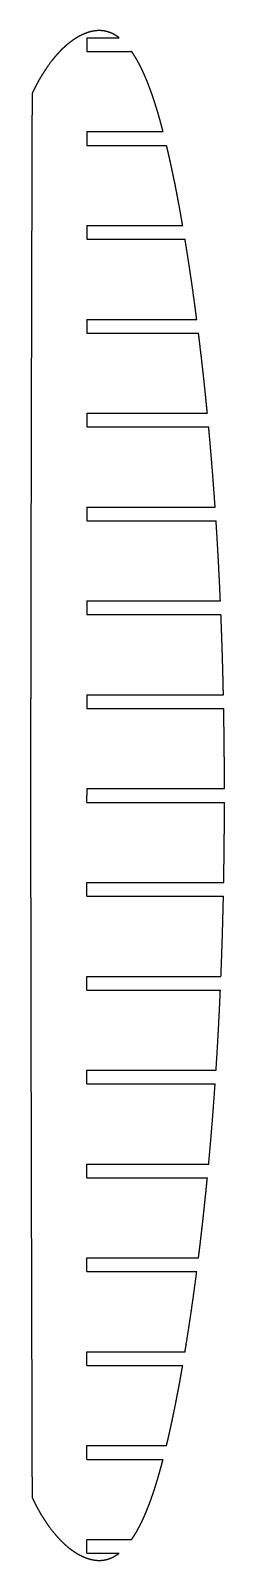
# Model space of a CAD drawing. Header units: metres. Extents: x 24 to 78, y -212 to 212.
import ezdxf

# ---------------------------------------------------------------- set-up
doc = ezdxf.new("R2010")
doc.units = ezdxf.units.M

msp = doc.modelspace()

# ---------------------------------------------------------------- linework, layer by layer
for p, q in [((40.09, 209.9, 1627), (49.03, 209.9, 1627)), ((40.09, 206.1, 1627), (52.52, 206.1, 1627)), ((40.09, 183.9, 1627), (61.26, 183.9, 1627)), ((40.09, 180.1, 1627), (62.21, 180.1, 1627)), ((40.09, 157.9, 1627), (66.7, 157.9, 1627)), ((40.09, 154.1, 1627), (67.34, 154.1, 1627)), ((40.09, 131.9, 1627), (70.6, 131.9, 1627)), ((40.09, 128.1, 1627), (71.09, 128.1, 1627)), ((40.09, 105.9, 1627), (73.55, 105.9, 1627)), ((40.09, 102.1, 1627), (73.92, 102.1, 1627)), ((40.09, 79.9, 1627), (75.71, 79.9, 1627)), ((40.09, 76.1, 1627), (75.97, 76.1, 1627)), ((40.09, 53.9, 1627), (77.17, 53.9, 1627)), ((40.09, 50.1, 1627), (77.33, 50.1, 1627)), ((40.09, 27.9, 1627), (78.01, 27.9, 1627)), ((40.09, 24.1, 1627), (78.09, 24.1, 1627)), ((40.09, 1.9, 1627), (78.31, 1.9, 1627)), ((40.09, -1.9, 1627), (78.31, -1.9, 1627)), ((40.09, -24.1, 1627), (78.09, -24.1, 1627)), ((40.09, -27.9, 1627), (78.02, -27.9, 1627)), ((40.09, -50.1, 1627), (77.33, -50.1, 1627)), ((40.09, -53.9, 1627), (77.17, -53.9, 1627)), ((40.09, -76.1, 1627), (75.97, -76.1, 1627)), ((40.09, -79.9, 1627), (75.71, -79.9, 1627)), ((40.09, -102.1, 1627), (73.92, -102.1, 1627)), ((40.09, -105.9, 1627), (73.55, -105.9, 1627)), ((40.09, -128.1, 1627), (71.09, -128.1, 1627)), ((40.09, -131.9, 1627), (70.6, -131.9, 1627)), ((40.09, -154.1, 1627), (67.34, -154.1, 1627)), ((40.09, -157.9, 1627), (66.7, -157.9, 1627)), ((40.09, -180.1, 1627), (62.2, -180.1, 1627)), ((40.09, -183.9, 1627), (61.25, -183.9, 1627)), ((40.09, -206.1, 1627), (52.52, -206.1, 1627)), ((40.09, -209.9, 1627), (49.02, -209.9, 1627))]:
    msp.add_line(p, q)
for points, knots in [([(49.03, 209.9, 1627), (48.82, 210.06, 1627), (48.61, 210.21, 1627), (48.4, 210.36, 1627), (48.18, 210.5, 1627), (47.96, 210.64, 1627), (47.73, 210.77, 1627), (47.5, 210.89, 1627), (46.77, 211.25, 1627), (46.26, 211.46, 1627), (45.73, 211.63, 1627), (45.18, 211.77, 1627), (44.63, 211.85, 1627), (44.08, 211.9, 1627), (43.52, 211.9, 1627), (42.75, 211.85, 1627), (42.53, 211.83, 1627), (42.31, 211.8, 1627), (42.09, 211.77, 1627), (41.87, 211.73, 1627), (41.65, 211.69, 1627), (41.43, 211.64, 1627), (40.99, 211.53, 1627), (40.77, 211.48, 1627), (40.55, 211.41, 1627), (40.34, 211.34, 1627), (40.12, 211.27, 1627), (39.9, 211.19, 1627), (39.68, 211.11, 1627), (38.88, 210.78, 1627), (38.3, 210.51, 1627), (37.74, 210.22, 1627), (37.18, 209.9, 1627), (36.65, 209.55, 1627), (36.12, 209.19, 1627), (35.61, 208.81, 1627), (34.3, 207.77, 1627), (33.52, 207.08, 1627), (32.78, 206.36, 1627), (32.06, 205.61, 1627), (31.37, 204.83, 1627), (30.72, 204.03, 1627), (30.08, 203.2, 1627), (28.8, 201.43, 1627), (28.16, 200.47, 1627), (27.54, 199.5, 1627), (26.95, 198.51, 1627), (26.39, 197.5, 1627), (25.86, 196.48, 1627), (25.35, 195.44, 1627), (24.87, 194.4, 1627)], [0, 0, 0, 0, 0, 0, 0, 0, 0, 0.065933, 0.065933, 0.065933, 0.065933, 0.065933, 0.065933, 0.065933, 0.206595, 0.206595, 0.206595, 0.206595, 0.206595, 0.206595, 0.206595, 0.26276, 0.26276, 0.26276, 0.26276, 0.26276, 0.26276, 0.26276, 0.318926, 0.318926, 0.318926, 0.318926, 0.318926, 0.318926, 0.318926, 0.472421, 0.472421, 0.472421, 0.472421, 0.472421, 0.472421, 0.472421, 0.722374, 0.722374, 0.722374, 0.722374, 0.722374, 0.722374, 0.722374, 1, 1, 1, 1, 1, 1, 1, 1, 1]), ([(61.26, 183.9, 1627), (61.13, 184.42, 1627), (60.99, 184.93, 1627), (60.85, 185.45, 1627), (60.71, 185.96, 1627), (60.57, 186.48, 1627), (60.43, 186.99, 1627), (60.28, 187.51, 1627), (60, 188.51, 1627), (59.86, 188.99, 1627), (59.72, 189.46, 1627), (59.58, 189.93, 1627), (59.44, 190.39, 1627), (59.29, 190.85, 1627), (59.15, 191.3, 1627), (58.8, 192.4, 1627), (58.59, 193.05, 1627), (58.37, 193.69, 1627), (58.16, 194.3, 1627), (57.94, 194.91, 1627), (57.73, 195.5, 1627), (57.51, 196.07, 1627), (57.08, 197.19, 1627), (56.86, 197.75, 1627), (56.64, 198.31, 1627), (56.41, 198.86, 1627), (56.17, 199.41, 1627), (55.92, 199.96, 1627), (55.67, 200.5, 1627), (55.15, 201.59, 1627), (54.88, 202.14, 1627), (54.61, 202.68, 1627), (54.32, 203.21, 1627), (54.02, 203.74, 1627), (53.71, 204.27, 1627), (53.4, 204.78, 1627), (53, 205.4, 1627), (52.93, 205.5, 1627), (52.87, 205.6, 1627), (52.8, 205.7, 1627), (52.73, 205.8, 1627), (52.66, 205.9, 1627), (52.59, 206, 1627), (52.52, 206.1, 1627)], [0, 0, 0, 0, 0, 0, 0, 0, 0, 0.153195, 0.153195, 0.153195, 0.153195, 0.153195, 0.153195, 0.153195, 0.298814, 0.298814, 0.298814, 0.298814, 0.298814, 0.298814, 0.298814, 0.517262, 0.517262, 0.517262, 0.517262, 0.517262, 0.517262, 0.517262, 0.735077, 0.735077, 0.735077, 0.735077, 0.735077, 0.735077, 0.735077, 0.955848, 0.955848, 0.955848, 0.955848, 0.955848, 0.955848, 0.955848, 1, 1, 1, 1, 1, 1, 1, 1, 1]), ([(24.87, 194.4, 1627), (24.87, 194.4, 1627), (24.87, 194.4, 1627), (24.87, 194.4, 1627), (24.87, 194.4, 1627), (24.87, 194.4, 1627), (24.87, 194.4, 1627), (24.87, 194.39, 1627), (24.87, 194.39, 1627), (24.87, 194.39, 1627), (24.87, 194.39, 1627), (24.87, 194.39, 1627), (24.87, 194.38, 1627), (24.87, 194.38, 1627), (24.87, 194.37, 1627), (24.87, 194.35, 1627), (24.87, 194.35, 1627), (24.87, 194.33, 1627), (24.87, 194.32, 1627), (24.87, 194.31, 1627), (24.87, 194.29, 1627), (24.87, 194.27, 1627), (24.87, 194.23, 1627), (24.87, 194.2, 1627), (24.87, 194.17, 1627), (24.87, 194.13, 1627), (24.87, 194.09, 1627), (24.87, 194.05, 1627), (24.87, 194, 1627), (24.87, 193.86, 1627), (24.87, 193.78, 1627), (24.87, 193.7, 1627), (24.87, 193.62, 1627), (24.87, 193.54, 1627), (24.87, 193.46, 1627), (24.87, 193.38, 1627), (24.87, 193.15, 1627), (24.87, 193.01, 1627), (24.86, 192.86, 1627), (24.86, 192.71, 1627), (24.86, 192.57, 1627), (24.86, 192.42, 1627), (24.86, 192.27, 1627), (24.86, 191.88, 1627), (24.86, 191.64, 1627), (24.86, 191.39, 1627), (24.86, 191.14, 1627), (24.86, 190.9, 1627), (24.86, 190.65, 1627), (24.86, 190.41, 1627), (24.86, 189.66, 1627), (24.85, 189.15, 1627), (24.85, 188.65, 1627), (24.85, 188.14, 1627), (24.85, 187.64, 1627), (24.85, 187.13, 1627), (24.85, 186.63, 1627), (24.84, 185.13, 1627), (24.84, 184.15, 1627), (24.84, 183.16, 1627), (24.83, 182.17, 1627), (24.83, 181.19, 1627), (24.83, 180.2, 1627), (24.82, 179.21, 1627), (24.82, 176.85, 1627), (24.81, 175.48, 1627), (24.81, 174.1, 1627), (24.81, 172.73, 1627), (24.8, 171.35, 1627), (24.8, 169.98, 1627), (24.79, 168.6, 1627), (24.78, 164.68, 1627), (24.77, 162.13, 1627), (24.77, 159.59, 1627), (24.76, 157.04, 1627), (24.75, 154.49, 1627), (24.75, 151.94, 1627), (24.74, 149.4, 1627), (24.72, 143.54, 1627), (24.71, 140.22, 1627), (24.7, 136.91, 1627), (24.7, 133.6, 1627), (24.69, 130.29, 1627), (24.68, 126.98, 1627), (24.67, 123.66, 1627), (24.66, 117.75, 1627), (24.65, 115.16, 1627), (24.64, 112.56, 1627), (24.64, 109.97, 1627), (24.63, 107.37, 1627), (24.62, 104.77, 1627), (24.62, 102.18, 1627), (24.61, 97.35, 1627), (24.6, 95.13, 1627), (24.6, 92.9, 1627), (24.59, 90.67, 1627), (24.59, 88.44, 1627), (24.58, 86.22, 1627), (24.58, 83.99, 1627), (24.57, 79.6, 1627), (24.57, 77.44, 1627), (24.56, 75.28, 1627), (24.56, 73.12, 1627), (24.55, 70.95, 1627), (24.55, 68.79, 1627), (24.55, 66.63, 1627), (24.54, 61.32, 1627), (24.53, 58.17, 1627), (24.52, 55.02, 1627), (24.52, 51.88, 1627), (24.51, 48.73, 1627), (24.51, 45.58, 1627), (24.5, 42.43, 1627), (24.5, 37.16, 1627), (24.49, 35.03, 1627), (24.49, 32.9, 1627), (24.49, 30.77, 1627), (24.48, 28.65, 1627), (24.48, 26.52, 1627), (24.48, 24.39, 1627), (24.47, 21.56, 1627), (24.47, 20.87, 1627), (24.47, 20.19, 1627), (24.47, 19.52, 1627), (24.47, 18.87, 1627), (24.47, 18.24, 1627), (24.47, 17.62, 1627), (24.46, 16.47, 1627), (24.46, 15.93, 1627), (24.46, 15.38, 1627), (24.46, 14.83, 1627), (24.46, 14.28, 1627), (24.46, 13.74, 1627), (24.46, 13.19, 1627), (24.46, 11.87, 1627), (24.46, 11.1, 1627), (24.45, 10.33, 1627), (24.45, 9.56, 1627), (24.45, 8.79, 1627), (24.45, 8.02, 1627), (24.45, 7.25, 1627), (24.45, 6.07, 1627), (24.45, 5.67, 1627), (24.45, 5.26, 1627), (24.45, 4.86, 1627), (24.45, 4.45, 1627), (24.45, 4.05, 1627), (24.44, 3.64, 1627), (24.44, 3.06, 1627), (24.44, 2.88, 1627), (24.44, 2.7, 1627), (24.44, 2.52, 1627), (24.44, 2.34, 1627), (24.44, 2.16, 1627), (24.44, 1.98, 1627), (24.44, 1.68, 1627), (24.44, 1.55, 1627), (24.44, 1.43, 1627), (24.44, 1.3, 1627), (24.44, 1.18, 1627), (24.44, 1.06, 1627), (24.44, 0.93, 1627), (24.44, 0.77, 1627), (24.44, 0.72, 1627), (24.44, 0.68, 1627), (24.44, 0.64, 1627), (24.44, 0.6, 1627), (24.44, 0.56, 1627), (24.44, 0.53, 1627), (24.44, 0.44, 1627), (24.44, 0.39, 1627), (24.44, 0.35, 1627), (24.44, 0.31, 1627), (24.44, 0.27, 1627), (24.44, 0.24, 1627), (24.44, 0.21, 1627), (24.44, 0.16, 1627), (24.44, 0.13, 1627), (24.44, 0.11, 1627), (24.44, 0.09, 1627), (24.44, 0.08, 1627), (24.44, 0.06, 1627), (24.44, 0.05, 1627), (24.44, 0.03, 1627), (24.44, 0.02, 1627), (24.44, 0.01, 1627), (24.44, 0.01, 1627), (24.44, 0, 1627), (24.44, 0, 1627), (24.44, 0, 1627), (24.44, 0, 1627), (24.44, 0, 1627), (24.44, 0, 1627), (24.44, 0, 1627), (24.44, 0, 1627), (24.44, 0, 1627), (24.44, -0.01, 1627), (24.44, -0.02, 1627), (24.44, -0.04, 1627), (24.44, -0.05, 1627), (24.44, -0.07, 1627), (24.44, -0.09, 1627), (24.44, -0.11, 1627), (24.44, -0.12, 1627), (24.44, -0.16, 1627), (24.44, -0.17, 1627), (24.44, -0.19, 1627), (24.44, -0.21, 1627), (24.44, -0.23, 1627), (24.44, -0.25, 1627), (24.44, -0.27, 1627), (24.44, -0.32, 1627), (24.44, -0.34, 1627), (24.44, -0.37, 1627), (24.44, -0.4, 1627), (24.44, -0.43, 1627), (24.44, -0.46, 1627), (24.44, -0.49, 1627), (24.44, -0.59, 1627), (24.44, -0.65, 1627), (24.44, -0.72, 1627), (24.44, -0.8, 1627), (24.44, -0.88, 1627), (24.44, -0.97, 1627), (24.44, -1.06, 1627), (24.44, -1.26, 1627), (24.44, -1.37, 1627), (24.44, -1.48, 1627), (24.44, -1.6, 1627), (24.44, -1.73, 1627), (24.44, -1.87, 1627), (24.44, -2.01, 1627), (24.44, -2.42, 1627), (24.44, -2.68, 1627), (24.44, -2.94, 1627), (24.44, -3.2, 1627), (24.44, -3.46, 1627), (24.44, -3.71, 1627), (24.45, -3.97, 1627), (24.45, -4.74, 1627), (24.45, -5.24, 1627), (24.45, -5.74, 1627), (24.45, -6.25, 1627), (24.45, -6.75, 1627), (24.45, -7.26, 1627), (24.45, -7.76, 1627), (24.45, -9.26, 1627), (24.45, -10.24, 1627), (24.46, -11.23, 1627), (24.46, -12.21, 1627), (24.46, -13.2, 1627), (24.46, -14.19, 1627), (24.46, -15.17, 1627), (24.47, -17.53, 1627), (24.47, -18.91, 1627), (24.47, -20.28, 1627), (24.47, -21.66, 1627), (24.47, -23.03, 1627), (24.48, -24.4, 1627), (24.48, -25.78, 1627), (24.48, -29.7, 1627), (24.49, -32.24, 1627), (24.49, -34.79, 1627), (24.5, -37.34, 1627), (24.5, -39.88, 1627), (24.5, -42.43, 1627), (24.51, -44.97, 1627), (24.52, -50.83, 1627), (24.52, -54.14, 1627), (24.53, -57.45, 1627), (24.53, -60.76, 1627), (24.54, -64.07, 1627), (24.55, -67.38, 1627), (24.55, -70.7, 1627), (24.56, -76.6, 1627), (24.57, -79.2, 1627), (24.57, -81.79, 1627), (24.58, -84.39, 1627), (24.58, -86.99, 1627), (24.59, -89.58, 1627), (24.6, -92.18, 1627), (24.61, -97, 1627), (24.61, -99.23, 1627), (24.62, -101.46, 1627), (24.62, -103.68, 1627), (24.63, -105.91, 1627), (24.63, -108.14, 1627), (24.64, -110.37, 1627), (24.65, -114.76, 1627), (24.65, -116.92, 1627), (24.66, -119.08, 1627), (24.66, -121.24, 1627), (24.67, -123.4, 1627), (24.67, -125.57, 1627), (24.68, -127.73, 1627), (24.69, -133.04, 1627), (24.7, -136.19, 1627), (24.71, -139.34, 1627), (24.72, -142.49, 1627), (24.73, -145.64, 1627), (24.74, -148.79, 1627), (24.75, -151.94, 1627), (24.76, -157.22, 1627), (24.77, -159.35, 1627), (24.77, -161.47, 1627), (24.78, -163.6, 1627), (24.79, -165.73, 1627), (24.79, -167.86, 1627), (24.8, -169.99, 1627), (24.81, -172.82, 1627), (24.81, -173.52, 1627), (24.81, -174.2, 1627), (24.81, -174.86, 1627), (24.81, -175.51, 1627), (24.82, -176.14, 1627), (24.82, -176.76, 1627), (24.82, -177.91, 1627), (24.82, -178.46, 1627), (24.82, -179.01, 1627), (24.83, -179.56, 1627), (24.83, -180.1, 1627), (24.83, -180.65, 1627), (24.83, -181.2, 1627), (24.83, -182.52, 1627), (24.84, -183.29, 1627), (24.84, -184.06, 1627), (24.84, -184.83, 1627), (24.84, -185.6, 1627), (24.85, -186.37, 1627), (24.85, -187.14, 1627), (24.85, -188.32, 1627), (24.85, -188.73, 1627), (24.85, -189.13, 1627), (24.86, -189.54, 1627), (24.86, -189.94, 1627), (24.86, -190.35, 1627), (24.86, -190.75, 1627), (24.86, -191.34, 1627), (24.86, -191.52, 1627), (24.86, -191.7, 1627), (24.86, -191.88, 1627), (24.86, -192.06, 1627), (24.86, -192.24, 1627), (24.86, -192.42, 1627), (24.86, -192.72, 1627), (24.86, -192.84, 1627), (24.87, -192.97, 1627), (24.87, -193.09, 1627), (24.87, -193.21, 1627), (24.87, -193.34, 1627), (24.87, -193.46, 1627), (24.87, -193.63, 1627), (24.87, -193.67, 1627), (24.87, -193.72, 1627), (24.87, -193.76, 1627), (24.87, -193.8, 1627), (24.87, -193.83, 1627), (24.87, -193.87, 1627), (24.87, -193.95, 1627), (24.87, -194, 1627), (24.87, -194.04, 1627), (24.87, -194.08, 1627), (24.87, -194.12, 1627), (24.87, -194.15, 1627), (24.87, -194.18, 1627), (24.87, -194.24, 1627), (24.87, -194.26, 1627), (24.87, -194.28, 1627), (24.87, -194.3, 1627), (24.87, -194.32, 1627), (24.87, -194.33, 1627), (24.87, -194.34, 1627), (24.87, -194.36, 1627), (24.87, -194.37, 1627), (24.87, -194.37, 1627), (24.87, -194.38, 1627), (24.87, -194.38, 1627), (24.87, -194.38, 1627), (24.87, -194.39, 1627), (24.87, -194.39, 1627), (24.87, -194.39, 1627), (24.87, -194.39, 1627), (24.87, -194.39, 1627), (24.87, -194.4, 1627), (24.87, -194.4, 1627), (24.87, -194.4, 1627), (24.87, -194.4, 1627)], [0, 0, 0, 0, 0, 0, 0, 0, 0, 0.000845, 0.000845, 0.000845, 0.000845, 0.000845, 0.000845, 0.000845, 0.001725, 0.001725, 0.001725, 0.001725, 0.001725, 0.001725, 0.001725, 0.002605, 0.002605, 0.002605, 0.002605, 0.002605, 0.002605, 0.002605, 0.003662, 0.003662, 0.003662, 0.003662, 0.003662, 0.003662, 0.003662, 0.005226, 0.005226, 0.005226, 0.005226, 0.005226, 0.005226, 0.005226, 0.008059, 0.008059, 0.008059, 0.008059, 0.008059, 0.008059, 0.008059, 0.012786, 0.012786, 0.012786, 0.012786, 0.012786, 0.012786, 0.012786, 0.022497, 0.022497, 0.022497, 0.022497, 0.022497, 0.022497, 0.022497, 0.041462, 0.041462, 0.041462, 0.041462, 0.041462, 0.041462, 0.041462, 0.067879, 0.067879, 0.067879, 0.067879, 0.067879, 0.067879, 0.067879, 0.116822, 0.116822, 0.116822, 0.116822, 0.116822, 0.116822, 0.116822, 0.180454, 0.180454, 0.180454, 0.180454, 0.180454, 0.180454, 0.180454, 0.230334, 0.230334, 0.230334, 0.230334, 0.230334, 0.230334, 0.230334, 0.273124, 0.273124, 0.273124, 0.273124, 0.273124, 0.273124, 0.273124, 0.314651, 0.314651, 0.314651, 0.314651, 0.314651, 0.314651, 0.314651, 0.375141, 0.375141, 0.375141, 0.375141, 0.375141, 0.375141, 0.375141, 0.416008, 0.416008, 0.416008, 0.416008, 0.416008, 0.416008, 0.416008, 0.429593, 0.429593, 0.429593, 0.429593, 0.429593, 0.429593, 0.429593, 0.441943, 0.441943, 0.441943, 0.441943, 0.441943, 0.441943, 0.441943, 0.459326, 0.459326, 0.459326, 0.459326, 0.459326, 0.459326, 0.459326, 0.468463, 0.468463, 0.468463, 0.468463, 0.468463, 0.468463, 0.468463, 0.472529, 0.472529, 0.472529, 0.472529, 0.472529, 0.472529, 0.472529, 0.47533, 0.47533, 0.47533, 0.47533, 0.47533, 0.47533, 0.47533, 0.476384, 0.476384, 0.476384, 0.476384, 0.476384, 0.476384, 0.476384, 0.478041, 0.478041, 0.478041, 0.478041, 0.478041, 0.478041, 0.478041, 0.479699, 0.479699, 0.479699, 0.479699, 0.479699, 0.479699, 0.479699, 0.481392, 0.481392, 0.481392, 0.481392, 0.481392, 0.481392, 0.481392, 0.483093, 0.483093, 0.483093, 0.483093, 0.483093, 0.483093, 0.483093, 0.485555, 0.485555, 0.485555, 0.485555, 0.485555, 0.485555, 0.485555, 0.487374, 0.487374, 0.487374, 0.487374, 0.487374, 0.487374, 0.487374, 0.489193, 0.489193, 0.489193, 0.489193, 0.489193, 0.489193, 0.489193, 0.492311, 0.492311, 0.492311, 0.492311, 0.492311, 0.492311, 0.492311, 0.495428, 0.495428, 0.495428, 0.495428, 0.495428, 0.495428, 0.495428, 0.500707, 0.500707, 0.500707, 0.500707, 0.500707, 0.500707, 0.500707, 0.51101, 0.51101, 0.51101, 0.51101, 0.51101, 0.51101, 0.51101, 0.531132, 0.531132, 0.531132, 0.531132, 0.531132, 0.531132, 0.531132, 0.55916, 0.55916, 0.55916, 0.55916, 0.55916, 0.55916, 0.55916, 0.611092, 0.611092, 0.611092, 0.611092, 0.611092, 0.611092, 0.611092, 0.678623, 0.678623, 0.678623, 0.678623, 0.678623, 0.678623, 0.678623, 0.73157, 0.73157, 0.73157, 0.73157, 0.73157, 0.73157, 0.73157, 0.777002, 0.777002, 0.777002, 0.777002, 0.777002, 0.777002, 0.777002, 0.821101, 0.821101, 0.821101, 0.821101, 0.821101, 0.821101, 0.821101, 0.885349, 0.885349, 0.885349, 0.885349, 0.885349, 0.885349, 0.885349, 0.928762, 0.928762, 0.928762, 0.928762, 0.928762, 0.928762, 0.928762, 0.943193, 0.943193, 0.943193, 0.943193, 0.943193, 0.943193, 0.943193, 0.956312, 0.956312, 0.956312, 0.956312, 0.956312, 0.956312, 0.956312, 0.974779, 0.974779, 0.974779, 0.974779, 0.974779, 0.974779, 0.974779, 0.984485, 0.984485, 0.984485, 0.984485, 0.984485, 0.984485, 0.984485, 0.988804, 0.988804, 0.988804, 0.988804, 0.988804, 0.988804, 0.988804, 0.991779, 0.991779, 0.991779, 0.991779, 0.991779, 0.991779, 0.991779, 0.9929, 0.9929, 0.9929, 0.9929, 0.9929, 0.9929, 0.9929, 0.99466, 0.99466, 0.99466, 0.99466, 0.99466, 0.99466, 0.99466, 0.99642, 0.99642, 0.99642, 0.99642, 0.99642, 0.99642, 0.99642, 0.997701, 0.997701, 0.997701, 0.997701, 0.997701, 0.997701, 0.997701, 1, 1, 1, 1, 1, 1, 1, 1, 1]), ([(66.7, 157.9, 1627), (66.61, 158.4, 1627), (66.53, 158.9, 1627), (66.44, 159.4, 1627), (66.35, 159.9, 1627), (66.26, 160.4, 1627), (66.17, 160.9, 1627), (66.08, 161.4, 1627), (65.67, 163.68, 1627), (65.34, 165.45, 1627), (65, 167.22, 1627), (64.65, 168.99, 1627), (64.29, 170.76, 1627), (63.92, 172.53, 1627), (63.54, 174.29, 1627), (63.03, 176.56, 1627), (62.92, 177.06, 1627), (62.8, 177.57, 1627), (62.69, 178.08, 1627), (62.57, 178.58, 1627), (62.45, 179.09, 1627), (62.33, 179.59, 1627), (62.21, 180.1, 1627)], [0, 0, 0, 0, 0, 0, 0, 0, 0, 0.179407, 0.179407, 0.179407, 0.179407, 0.179407, 0.179407, 0.179407, 0.816491, 0.816491, 0.816491, 0.816491, 0.816491, 0.816491, 0.816491, 1, 1, 1, 1, 1, 1, 1, 1, 1]), ([(70.6, 131.9, 1627), (70.51, 132.61, 1627), (70.42, 133.32, 1627), (70.32, 134.03, 1627), (70.23, 134.75, 1627), (70.13, 135.46, 1627), (70.04, 136.17, 1627), (69.94, 136.88, 1627), (69.55, 139.66, 1627), (69.26, 141.73, 1627), (68.96, 143.79, 1627), (68.65, 145.86, 1627), (68.34, 147.92, 1627), (68.02, 149.98, 1627), (67.68, 152.04, 1627), (67.34, 154.1, 1627)], [0, 0, 0, 0, 0, 0, 0, 0, 0, 0.255891, 0.255891, 0.255891, 0.255891, 0.255891, 0.255891, 0.255891, 1, 1, 1, 1, 1, 1, 1, 1, 1]), ([(73.55, 105.9, 1627), (73.48, 106.63, 1627), (73.41, 107.37, 1627), (73.34, 108.1, 1627), (73.26, 108.84, 1627), (73.19, 109.57, 1627), (73.11, 110.31, 1627), (73.04, 111.04, 1627), (72.75, 113.82, 1627), (72.53, 115.86, 1627), (72.3, 117.9, 1627), (72.07, 119.94, 1627), (71.83, 121.98, 1627), (71.59, 124.02, 1627), (71.34, 126.06, 1627), (71.09, 128.1, 1627)], [0, 0, 0, 0, 0, 0, 0, 0, 0, 0.264313, 0.264313, 0.264313, 0.264313, 0.264313, 0.264313, 0.264313, 1, 1, 1, 1, 1, 1, 1, 1, 1]), ([(78.01, 27.9, 1627), (77.98, 29.66, 1627), (77.94, 31.42, 1627), (77.89, 33.17, 1627), (77.85, 34.93, 1627), (77.8, 36.69, 1627), (77.75, 38.45, 1627), (77.69, 40.2, 1627), (77.6, 42.98, 1627), (77.56, 43.99, 1627), (77.53, 45.01, 1627), (77.49, 46.03, 1627), (77.45, 47.05, 1627), (77.41, 48.07, 1627), (77.37, 49.08, 1627), (77.33, 50.1, 1627)], [0, 0, 0, 0, 0, 0, 0, 0, 0, 0.633248, 0.633248, 0.633248, 0.633248, 0.633248, 0.633248, 0.633248, 1, 1, 1, 1, 1, 1, 1, 1, 1]), ([(71.09, -128.1, 1627), (71.27, -126.64, 1627), (71.45, -125.18, 1627), (71.63, -123.72, 1627), (71.8, -122.25, 1627), (71.97, -120.79, 1627), (72.14, -119.33, 1627), (72.3, -117.87, 1627), (72.55, -115.58, 1627), (72.64, -114.76, 1627), (72.73, -113.94, 1627), (72.82, -113.11, 1627), (72.91, -112.28, 1627), (72.99, -111.46, 1627), (73.08, -110.63, 1627), (73.21, -109.32, 1627), (73.26, -108.83, 1627), (73.31, -108.34, 1627), (73.36, -107.85, 1627), (73.41, -107.37, 1627), (73.46, -106.88, 1627), (73.51, -106.39, 1627), (73.55, -105.9, 1627)], [0, 0, 0, 0, 0, 0, 0, 0, 0, 0.528693, 0.528693, 0.528693, 0.528693, 0.528693, 0.528693, 0.528693, 0.825464, 0.825464, 0.825464, 0.825464, 0.825464, 0.825464, 0.825464, 1, 1, 1, 1, 1, 1, 1, 1, 1]), ([(67.34, -154.1, 1627), (67.39, -153.8, 1627), (67.44, -153.5, 1627), (67.49, -153.2, 1627), (67.54, -152.9, 1627), (67.59, -152.6, 1627), (67.64, -152.3, 1627), (67.68, -151.99, 1627), (68.13, -149.23, 1627), (68.52, -146.75, 1627), (68.89, -144.28, 1627), (69.25, -141.81, 1627), (69.6, -139.33, 1627), (69.95, -136.86, 1627), (70.28, -134.38, 1627), (70.6, -131.9, 1627)], [0, 0, 0, 0, 0, 0, 0, 0, 0, 0.108668, 0.108668, 0.108668, 0.108668, 0.108668, 0.108668, 0.108668, 1, 1, 1, 1, 1, 1, 1, 1, 1]), ([(62.2, -180.1, 1627), (62.52, -178.8, 1627), (62.82, -177.49, 1627), (63.12, -176.18, 1627), (63.41, -174.87, 1627), (63.69, -173.56, 1627), (63.97, -172.25, 1627), (64.24, -170.93, 1627), (64.8, -168.16, 1627), (65.09, -166.7, 1627), (65.37, -165.23, 1627), (65.65, -163.77, 1627), (65.92, -162.3, 1627), (66.18, -160.84, 1627), (66.44, -159.37, 1627), (66.7, -157.9, 1627)], [0, 0, 0, 0, 0, 0, 0, 0, 0, 0.473736, 0.473736, 0.473736, 0.473736, 0.473736, 0.473736, 0.473736, 1, 1, 1, 1, 1, 1, 1, 1, 1]), ([(52.52, -206.1, 1627), (52.65, -205.9, 1627), (52.79, -205.71, 1627), (52.92, -205.51, 1627), (53.05, -205.31, 1627), (53.18, -205.11, 1627), (53.31, -204.91, 1627), (53.43, -204.7, 1627), (53.98, -203.8, 1627), (54.38, -203.09, 1627), (54.77, -202.37, 1627), (55.14, -201.64, 1627), (55.49, -200.9, 1627), (55.83, -200.16, 1627), (56.16, -199.41, 1627), (56.8, -197.89, 1627), (57.11, -197.12, 1627), (57.41, -196.35, 1627), (57.7, -195.58, 1627), (57.98, -194.8, 1627), (58.25, -194.02, 1627), (58.52, -193.24, 1627), (58.92, -192.02, 1627), (59.06, -191.58, 1627), (59.2, -191.13, 1627), (59.34, -190.68, 1627), (59.48, -190.22, 1627), (59.62, -189.75, 1627), (59.76, -189.28, 1627), (60.06, -188.26, 1627), (60.22, -187.72, 1627), (60.38, -187.16, 1627), (60.53, -186.6, 1627), (60.69, -186.03, 1627), (60.84, -185.45, 1627), (61, -184.87, 1627), (61.17, -184.23, 1627), (61.18, -184.18, 1627), (61.19, -184.14, 1627), (61.2, -184.09, 1627), (61.22, -184.04, 1627), (61.23, -183.99, 1627), (61.24, -183.95, 1627), (61.25, -183.9, 1627)], [0, 0, 0, 0, 0, 0, 0, 0, 0, 0.082553, 0.082553, 0.082553, 0.082553, 0.082553, 0.082553, 0.082553, 0.365312, 0.365312, 0.365312, 0.365312, 0.365312, 0.365312, 0.365312, 0.651159, 0.651159, 0.651159, 0.651159, 0.651159, 0.651159, 0.651159, 0.808704, 0.808704, 0.808704, 0.808704, 0.808704, 0.808704, 0.808704, 0.985943, 0.985943, 0.985943, 0.985943, 0.985943, 0.985943, 0.985943, 1, 1, 1, 1, 1, 1, 1, 1, 1]), ([(24.87, -194.4, 1627), (25.43, -195.61, 1627), (26.02, -196.81, 1627), (26.65, -197.99, 1627), (27.32, -199.15, 1627), (28.02, -200.29, 1627), (28.76, -201.4, 1627), (29.54, -202.49, 1627), (31.09, -204.47, 1627), (31.85, -205.37, 1627), (32.65, -206.24, 1627), (33.48, -207.08, 1627), (34.35, -207.87, 1627), (35.27, -208.61, 1627), (36.23, -209.3, 1627), (37.48, -210.05, 1627), (37.73, -210.19, 1627), (37.97, -210.32, 1627), (38.22, -210.45, 1627), (38.47, -210.58, 1627), (38.72, -210.7, 1627), (38.98, -210.82, 1627), (39.36, -210.98, 1627), (39.49, -211.03, 1627), (39.61, -211.08, 1627), (39.74, -211.13, 1627), (39.86, -211.18, 1627), (39.99, -211.22, 1627), (40.12, -211.27, 1627), (40.37, -211.35, 1627), (40.5, -211.39, 1627), (40.62, -211.43, 1627), (40.75, -211.47, 1627), (40.88, -211.51, 1627), (41.01, -211.54, 1627), (41.13, -211.57, 1627), (41.73, -211.72, 1627), (42.21, -211.81, 1627), (42.68, -211.87, 1627), (43.17, -211.91, 1627), (43.65, -211.91, 1627), (44.14, -211.89, 1627), (44.62, -211.83, 1627), (45.55, -211.65, 1627), (46.01, -211.54, 1627), (46.45, -211.39, 1627), (46.89, -211.21, 1627), (47.31, -211.01, 1627), (47.73, -210.78, 1627), (48.13, -210.54, 1627), (48.58, -210.23, 1627), (48.64, -210.18, 1627), (48.71, -210.14, 1627), (48.77, -210.09, 1627), (48.83, -210.04, 1627), (48.9, -210, 1627), (48.96, -209.95, 1627), (49.02, -209.9, 1627)], [0, 0, 0, 0, 0, 0, 0, 0, 0, 0.02398629, 0.02398629, 0.02398629, 0.02398629, 0.02398629, 0.02398629, 0.02398629, 0.04513135, 0.04513135, 0.04513135, 0.04513135, 0.04513135, 0.04513135, 0.04513135, 0.05015785, 0.05015785, 0.05015785, 0.05015785, 0.05015785, 0.05015785, 0.05015785, 0.05260992, 0.05260992, 0.05260992, 0.05260992, 0.05260992, 0.05260992, 0.05260992, 0.05506196, 0.05506196, 0.05506196, 0.05506196, 0.05506196, 0.05506196, 0.05506196, 0.06407187, 0.06407187, 0.06407187, 0.06407187, 0.06407187, 0.06407187, 0.06407187, 0.0728252, 0.0728252, 0.0728252, 0.0728252, 0.0728252, 0.0728252, 0.0728252, 0.07429942, 0.07429942, 0.07429942, 0.07429942, 0.07429942, 0.07429942, 0.07429942, 0.07429942, 0.07429942])]:
    msp.add_open_spline(points, degree=8, knots=knots)
for points, degree in [([(40.09, 209.9, 1627), (40.09, 206.1, 1627)], 1), ([(40.09, 183.9, 1627), (40.09, 180.1, 1627)], 1), ([(40.09, 157.9, 1627), (40.09, 154.1, 1627)], 1), ([(40.09, 131.9, 1627), (40.09, 128.1, 1627)], 1), ([(40.09, 105.9, 1627), (40.09, 102.1, 1627)], 1), ([(75.71, 79.9, 1627), (75.52, 82.68, 1627), (75.32, 85.45, 1627), (75.11, 88.23, 1627), (74.89, 91.01, 1627), (74.66, 93.78, 1627), (74.42, 96.55, 1627), (74.17, 99.33, 1627), (73.92, 102.1, 1627)], 8), ([(40.09, 79.9, 1627), (40.09, 76.1, 1627)], 1), ([(77.17, 53.9, 1627), (77.05, 56.68, 1627), (76.92, 59.45, 1627), (76.78, 62.23, 1627), (76.64, 65, 1627), (76.48, 67.78, 1627), (76.32, 70.55, 1627), (76.15, 73.33, 1627), (75.97, 76.1, 1627)], 8), ([(40.09, 53.9, 1627), (40.09, 50.1, 1627)], 1), ([(40.09, 27.9, 1627), (40.09, 24.1, 1627)], 1), ([(78.31, 1.9, 1627), (78.3, 4.68, 1627), (78.29, 7.45, 1627), (78.28, 10.23, 1627), (78.25, 13, 1627), (78.22, 15.78, 1627), (78.19, 18.55, 1627), (78.14, 21.33, 1627), (78.09, 24.1, 1627)], 8), ([(40.09, 1.9, 1627), (40.09, 0, 1627)], 1), ([(40.09, -1.9, 1627), (40.09, 0, 1627)], 1), ([(78.09, -24.1, 1627), (78.14, -21.33, 1627), (78.19, -18.55, 1627), (78.22, -15.78, 1627), (78.25, -13, 1627), (78.28, -10.23, 1627), (78.29, -7.45, 1627), (78.3, -4.68, 1627), (78.31, -1.9, 1627)], 8), ([(40.09, -27.9, 1627), (40.09, -24.1, 1627)], 1), ([(77.33, -50.1, 1627), (77.45, -47.33, 1627), (77.55, -44.55, 1627), (77.65, -41.78, 1627), (77.73, -39, 1627), (77.82, -36.23, 1627), (77.89, -33.45, 1627), (77.96, -30.68, 1627), (78.02, -27.9, 1627)], 8), ([(40.09, -53.9, 1627), (40.09, -50.1, 1627)], 1), ([(75.97, -76.1, 1627), (76.15, -73.33, 1627), (76.32, -70.55, 1627), (76.48, -67.78, 1627), (76.64, -65, 1627), (76.78, -62.23, 1627), (76.92, -59.45, 1627), (77.05, -56.68, 1627), (77.17, -53.9, 1627)], 8), ([(40.09, -79.9, 1627), (40.09, -76.1, 1627)], 1), ([(73.92, -102.1, 1627), (74.18, -99.33, 1627), (74.42, -96.55, 1627), (74.66, -93.78, 1627), (74.89, -91.01, 1627), (75.11, -88.23, 1627), (75.32, -85.45, 1627), (75.52, -82.68, 1627), (75.71, -79.9, 1627)], 8), ([(40.09, -105.9, 1627), (40.09, -102.1, 1627)], 1), ([(40.09, -131.9, 1627), (40.09, -128.1, 1627)], 1), ([(40.09, -157.9, 1627), (40.09, -154.1, 1627)], 1), ([(40.09, -183.9, 1627), (40.09, -180.1, 1627)], 1), ([(40.09, -209.9, 1627), (40.09, -206.1, 1627)], 1)]:
    msp.add_open_spline(points, degree=degree)

doc.saveas('drawing.dxf')
